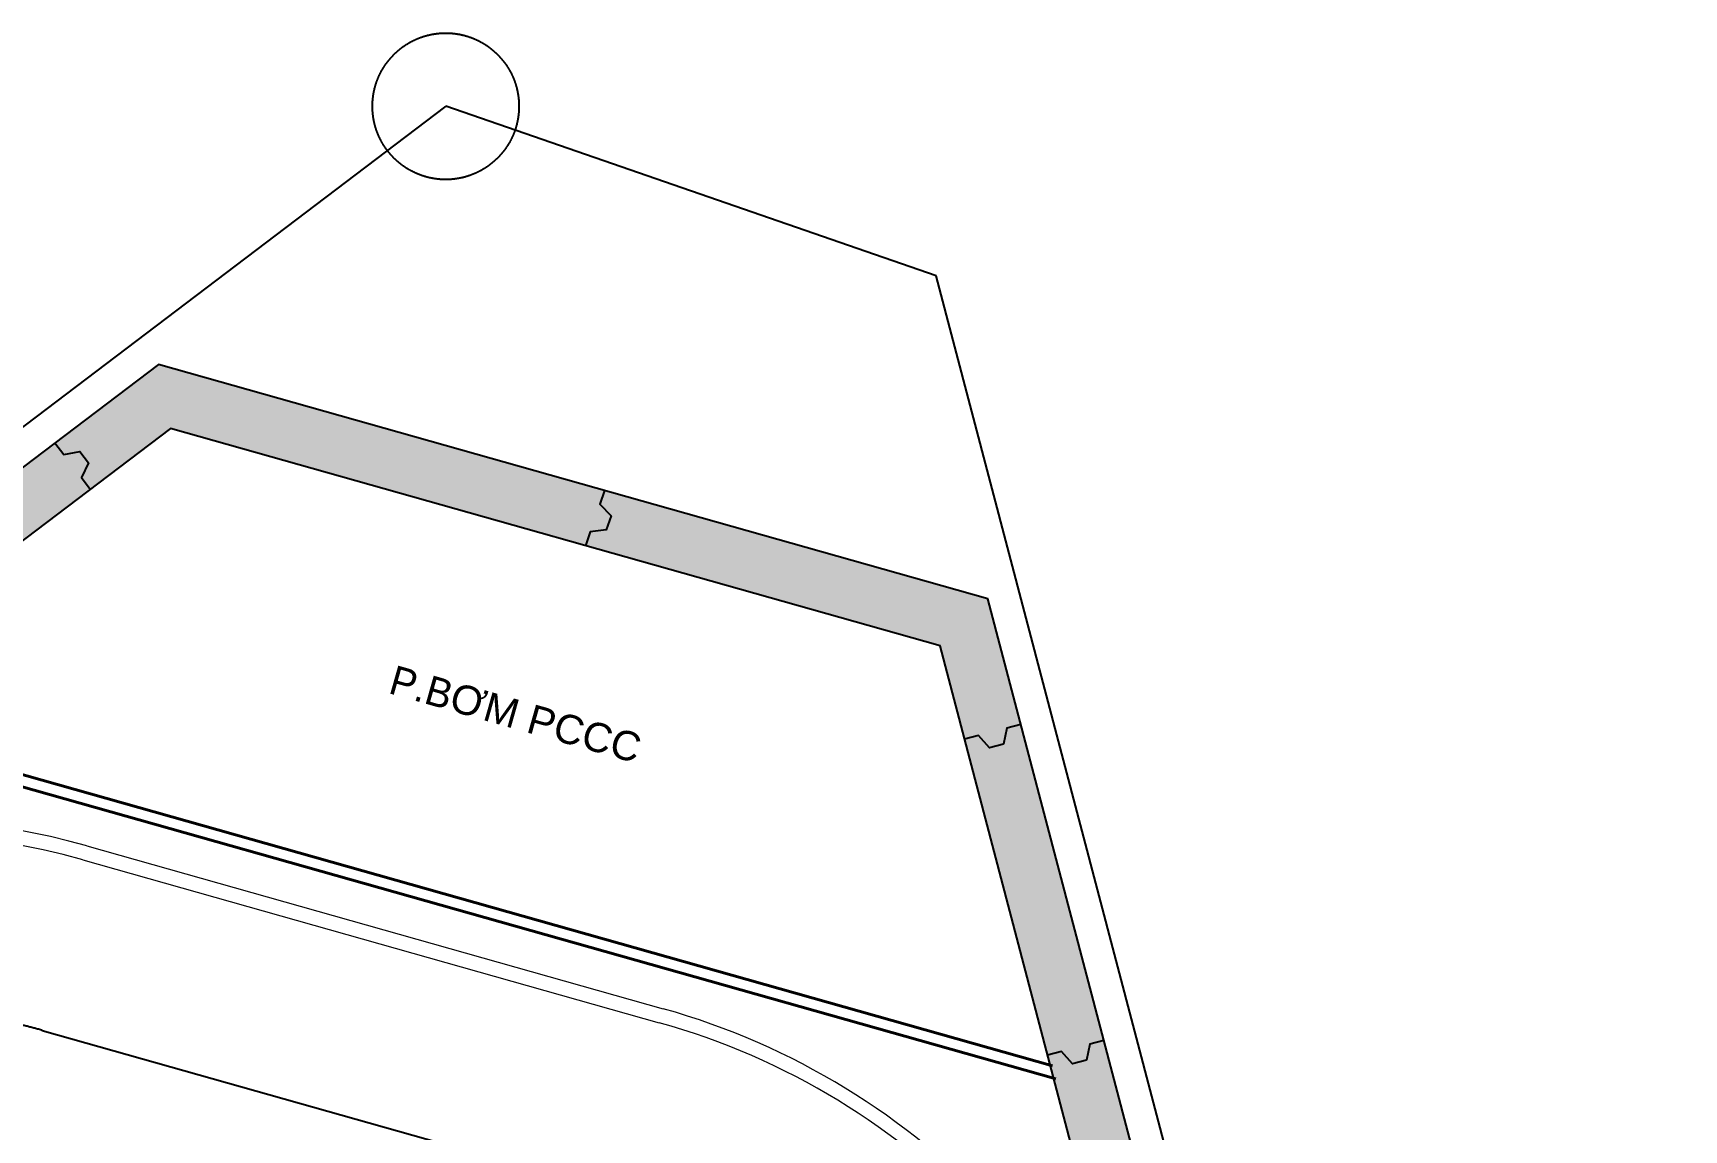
# Model space of a CAD drawing. Header units: millimetres. Extents: x -1534340 to 1713810, y -1348191 to 1114081.
# Drawn here: x 1278434 to 1306734, y -569664 to -550864 of the extents above; entities that cross this region are included whole.
import ezdxf

# ---------------------------------------------------------------- set-up
doc = ezdxf.new("R2010")
doc.units = ezdxf.units.MM
doc.header["$LTSCALE"] = 100
for name, pattern in [('DASHDOT2', [0.5, 0.25, -0.125, 0, -0.125]), ('HIDDEN', [0.375, 0.25, -0.125]), ('Xref_ST_MBDV Cot vach 30.7.2022$0$DASHDOT', [1, 0.5, -0.25, 0, -0.25])]:
    doc.linetypes.add(name, pattern=pattern)
for name, color, linetype in [('A-FLOR-STRS', 16, 'Continuous'), ('ccu12-Manh', 8, 'Continuous'), ('Xref_ST_MBDV Cot vach 30.7.2022$0$Xref_ST_MBDV Cot vach 30.7.2022|Xref_ST_MBDV Cot vach 30.7.2022|Xref_ST_MBDV Cot vach 30.7.2022|Xref_ST_MBDV Cot vach 30.7.2022|A-CORE-OTLN', 2, 'Continuous'), ('Xref_ST_MBDV Cot vach 30.7.2022$0$Xref_ST_MBDV Cot vach 30.7.2022|Xref_ST_MBDV Cot vach 30.7.2022|Xref_ST_MBDV Cot vach 30.7.2022|Xref_ST_MBDV Cot vach 30.7.2022|A-WALL-PATT', 251, 'Continuous'), ('Xref_ST_MBDV Cot vach 30.7.2022$0$Xref_ST_MBDV Cot vach 30.7.2022|Xref_ST_MBDV Cot vach 30.7.2022|Xref_ST_MBDV Cot vach 30.7.2022|Xref_ST_MBDV Cot vach 30.7.2022|ccu12-Thay', 7, 'Continuous'), ('Xref_ST_MBDV Cot vach 30.7.2022$0$Xref_ST_MBDV Cot vach 30.7.2022|Xref_ST_MBDV Cot vach 30.7.2022|Xref_ST_MBDV Cot vach 30.7.2022|Xref_ST_MBDV Cot vach 30.7.2022|Site_plot line', 1, 'Xref_ST_MBDV Cot vach 30.7.2022$0$DASHDOT')]:
    doc.layers.add(name, color=color, linetype=linetype)
for name, color, linetype, lineweight in [('GT NEW', 1, 'Continuous', 13), ('KT-Chu viet', 255, 'Continuous', 20), ('KT-GIAO THONG HAM', 42, 'Continuous', 13), ('KT-Net cat', 1, 'Continuous', 40)]:
    doc.layers.add(name, color=color, linetype=linetype, lineweight=lineweight)
doc.styles.add('220126_HDN_HBA typical plan$0$211210_HDN_HBA_TYPICAL PLAN CORE OPT 1$0$HBA-Text', font='GOTHIC.TTF')

# ---------------------------------------------------------------- blocks, each defined once
blk = doc.blocks.new('Xref_ST_MBDV Cot vach 30.7.2022$0$Tuong Vay01-flat-1')
at = {"layer": 'Xref_ST_MBDV Cot vach 30.7.2022$0$Xref_ST_MBDV Cot vach 30.7.2022|Xref_ST_MBDV Cot vach 30.7.2022|Xref_ST_MBDV Cot vach 30.7.2022|Xref_ST_MBDV Cot vach 30.7.2022|A-WALL-PATT'}
h = blk.add_hatch(dxfattribs=at)
h.set_pattern_fill('ACET-2D-VATLIEU04', color=256, scale=50, pattern_type=2)
h.set_pattern_definition([(50, (-11139561.84, -1407213.45), (-225.902474, 189.5546825), [37.5, -412.5]), (355, (-11139561.84, -1407213.45), (32.127212, 367.215716), [30, -330]), (100.4514, (-11139531.95, -1407216.06), (-341.231527, -62.944187), [31.870095, -350.571056]), (46.1842, (-11139561.84, -1407113.45), (-319.180497, 306.252097), [56.25, -618.75]), (96.6356, (-11139517.37, -1407120.34), (-516.995922, -60.144022), [47.805144, -525.8565]), (351.1842, (-11139561.84, -1407113.45), (84.740774, 546.39543), [45, -495]), (21, (-11139511.84, -1407138.45), (-105.680822, 275.3079534), [37.5, -412.5]), (326, (-11139511.84, -1407138.45), (206.128805, 305.59852), [30, -330]), (71.4514, (-11139486.97, -1407155.22), (-328.963765, 110.380101), [31.870095, -350.571056]), (37.5, (-11139561.84, -1407213.45), (-78.1345294, 101.8269012), [0, -326, 0, -335, 0, -331.25]), (7.5, (-11139561.84, -1407213.45), (-23.2793464, 176.824191), [0, -191, 0, -318.5, 0, -126.25]), (327.5, (-11139673.34, -1407213.45), (71.9444175, 112.9301145), [0, -125, 0, -390, 0, -517.5000003]), (317.5, (-11139723.34, -1407213.45), (158.0205496, 172.449169), [0, -162.5, 0, -259, 0, -367.5]), (45, (-11139561.84, -1407213.45), (-150.260191, 150.260191), []), (45, (-11139561.84, -1407152.2), (-150.260191, 150.260191), [])])
h.paths.add_polyline_path([(-82665, -118500), (-81837, -121132), (-80903, -123728), (-79863, -126284), (-78720, -128795), (-77475, -131258), (-76131, -133667), (-74689, -136020), (-73153, -138312), (-71525, -140539), (-69807, -142699), (-68002, -144786), (-66114, -146798), (-64145, -148731), (-62100, -150582), (-59980, -152349), (-57790, -154027), (-55533, -155614), (-53213, -157109), (-50835, -158507), (-48401, -159807), (-45916, -161007), (-43385, -162104), (-40811, -163097), (-38198, -163985), (-35551, -164765), (-32875, -165436), (-30174, -165998), (-27451, -166448), (-24702, -166789), (-4397, -168938), (36420, -167648), (41836, -160719), (12445, -24368), (8473, -9249), (-4719, -5521), (-10557, -9947), (-34021, -27848), (-39777, -32009), (-41249, -35294), (-45787, -38574), (-49368, -38942), (-57644, -44924), (-59845, -46601), (-61969, -48362), (-64020, -50208), (-65993, -52137), (-67887, -54144), (-69696, -56226), (-71420, -58381), (-73054, -60604), (-74596, -62892), (-76043, -65242), (-77394, -67648), (-78645, -70107), (-79794, -72615), (-80841, -75168), (-81782, -77762), (-82617, -80392), (-83343, -83054), (-83961, -85743), (-84468, -88455), (-84865, -91186), (-85149, -93930), (-85321, -96684), (-85381, -99530), (-85329, -102201), (-85163, -104955), (-84886, -107701), (-84496, -110432), (-83996, -113146), (-83385, -115836)], flags=16)
h.paths.add_polyline_path([(-83625, -118781), (-82785, -121452), (-81837, -124086), (-80781, -126680), (-79621, -129228), (-78358, -131727), (-76994, -134172), (-75531, -136560), (-73973, -138886), (-72320, -141146), (-70577, -143337), (-68746, -145455), (-66829, -147497), (-64832, -149459), (-62755, -151337), (-60604, -153130), (-58382, -154833), (-56092, -156444), (-53738, -157960), (-51324, -159379), (-48854, -160699), (-46333, -161916), (-43764, -163030), (-41151, -164038), (-38500, -164938), (-35814, -165730), (-33098, -166411), (-30357, -166981), (-27595, -167438), (-24816, -167783), (-4434, -169940), (36920, -168633), (42913, -160966), (13418, -24135), (9295, -8442), (-4926, -4424), (-11163, -9151), (-34617, -27045), (-40580, -31355), (-42052, -34640), (-46156, -37607), (-49737, -37975), (-58240, -44121), (-60467, -45819), (-62623, -47605), (-64704, -49479), (-66707, -51435), (-68628, -53472), (-70465, -55586), (-72214, -57772), (-73872, -60029), (-75437, -62350), (-76905, -64734), (-78276, -67176), (-79545, -69672), (-80712, -72217), (-81774, -74808), (-82729, -77440), (-83576, -80109), (-84314, -82810), (-84940, -85539), (-85455, -88291), (-85857, -91062), (-86146, -93847), (-86321, -96642), (-86382, -99529), (-86328, -102241), (-86160, -105036), (-85879, -107821), (-85484, -110593), (-84976, -113347), (-84356, -116078)])
at = {"layer": 'Xref_ST_MBDV Cot vach 30.7.2022$0$Xref_ST_MBDV Cot vach 30.7.2022|Xref_ST_MBDV Cot vach 30.7.2022|Xref_ST_MBDV Cot vach 30.7.2022|Xref_ST_MBDV Cot vach 30.7.2022|A-CORE-OTLN', "color": 6}
for points in [[(42913, -160966), (13418, -24135), (9295, -8442), (-4926, -4424), (-11163, -9151), (-34617, -27045), (-40580, -31355), (-42052, -34640), (-46156, -37607), (-49737, -37975), (-58240, -44121), (-60467, -45819), (-62623, -47605), (-64704, -49479), (-66707, -51435), (-68628, -53472), (-70465, -55586)], [(41836, -160719), (12445, -24368), (8473, -9249), (-4719, -5521), (-10557, -9947), (-34021, -27848), (-39777, -32009), (-41249, -35294), (-45787, -38574), (-49368, -38942), (-57644, -44924), (-59845, -46601), (-61969, -48362), (-64020, -50208), (-65993, -52137), (-67887, -54144)]]:
    blk.add_lwpolyline(points, dxfattribs=at)
at = {"layer": 'Xref_ST_MBDV Cot vach 30.7.2022$0$Xref_ST_MBDV Cot vach 30.7.2022|Xref_ST_MBDV Cot vach 30.7.2022|Xref_ST_MBDV Cot vach 30.7.2022|Xref_ST_MBDV Cot vach 30.7.2022|ccu12-Thay', "ltscale": 10}
for points in [[(-6700, -5768), (-6548, -5967), (-6274, -5915), (-6122, -6113), (-6245, -6365), (-6093, -6563)], [(2721, -6586), (2639, -6822), (2835, -7022), (2753, -7259), (2476, -7295), (2394, -7531)], [(9860, -10595), (9619, -10658), (9561, -10932), (9319, -10996), (9135, -10785), (8893, -10849)], [(11284, -16011), (11042, -16074), (10985, -16348), (10743, -16412), (10558, -16202), (10316, -16265)]]:
    blk.add_lwpolyline(points, dxfattribs=at)
at = {"layer": 'Xref_ST_MBDV Cot vach 30.7.2022$0$Xref_ST_MBDV Cot vach 30.7.2022|Xref_ST_MBDV Cot vach 30.7.2022|Xref_ST_MBDV Cot vach 30.7.2022|Xref_ST_MBDV Cot vach 30.7.2022|Site_plot line', "ltscale": 5000}
for p, q in [((0, 0), (-11496, -8713)), ((8409, -2905), (0, 0)), ((13953, -24007), (8409, -2905))]:
    blk.add_line(p, q, dxfattribs=at)
blk = doc.blocks.new('3123')
at = {"layer": 'A-FLOR-STRS', "linetype": 'DASHDOT2', "ltscale": 3000}
blk.add_lwpolyline([(1264768, -573813.5), (1270501.8, -569479.7, -0.2347948), (1278593.3, -567957.2), (1288356.3, -570714.5, -0.2776683), (1294883.3, -577666.8), (1297967.4, -591974.3)], format="xyb", dxfattribs=at)
at = {"layer": 'Defpoints', "linetype": 'HIDDEN', "ltscale": 3000}
blk.add_circle((1285508.2, -552119.2), 1255.7, dxfattribs=at)
at = {"layer": 'GT NEW', "color": 31}
blk.add_line((1279357, -564795.8), (1289238.4, -567586.4), dxfattribs=at)
for centre, radius, start, end in [((1276027.6, -576584.7), 12250, 74.22932, 121.95933), ((1285841, -579615.9), 12500, 12.16426, 74.22933)]:
    blk.add_arc(centre, radius, start, end, dxfattribs=at)
at = {"layer": 'KT-GIAO THONG HAM'}
blk.add_line((1279289.1, -565036.4), (1289166.9, -567826), dxfattribs=at)
for centre, radius, start, end in [((1276027.6, -576584.7), 12000, 74.22932, 127.08295), ((1285889, -579570.9), 12193.7, 11.98081, 74.40575)]:
    blk.add_arc(centre, radius, start, end, dxfattribs=at)
at = {"layer": 'KT-Net cat'}
for points in [[(1277491.4, -563360.4), (1295910.4, -568562.3)], [(1277437.1, -563552.9), (1295969.4, -568786.8)]]:
    blk.add_lwpolyline(points, dxfattribs=at)
blk.add_blockref('Xref_ST_MBDV Cot vach 30.7.2022$0$Tuong Vay01-flat-1', (1285508.2, -552119.2))
at = {"layer": 'KT-Chu viet', "insert": (1286773.8, -562295.7), "char_height": 500, "width": 7666.072, "attachment_point": 2, "rotation": 344.17009, "style": '220126_HDN_HBA typical plan$0$211210_HDN_HBA_TYPICAL PLAN CORE OPT 1$0$HBA-Text'}
blk.add_mtext('P.B{\\fArial|b0|i0|c0|p34;ƠM PCCC}', dxfattribs=at)

msp = doc.modelspace()

# ---------------------------------------------------------------- block references
at = {"layer": 'ccu12-Manh'}
msp.add_blockref('3123', (0, 0), dxfattribs=at)

doc.saveas('drawing.dxf')
